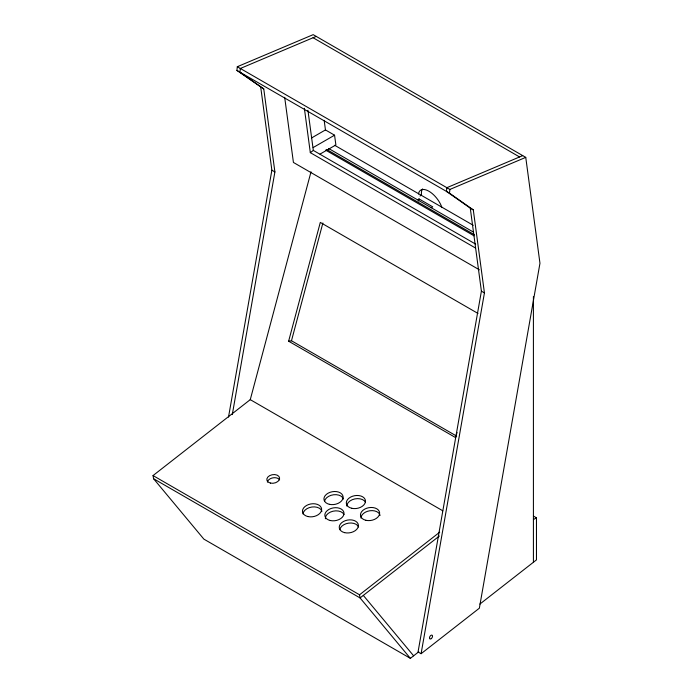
<?xml version="1.0" encoding="UTF-8"?>
<svg xmlns="http://www.w3.org/2000/svg" width="693" height="693" viewBox="0 0 693 693"><rect width="100%" height="100%" fill="white"/><g stroke="black" fill="none" stroke-linecap="round" stroke-linejoin="round"><path stroke-width="1.04" d="M232.294 414.596L274.896 171.942L263.764 88.929L236.911 70.426L237.309 66.719L313.184 34.65L525.753 157.372L539.96 263.271L479.357 608.194L421.093 653.707L418.052 651.957L481.401 291.155L470.27 208.143L446.448 191.398L446.846 187.69M240.35 68.468L239.908 72.202L263.764 88.929M421.093 653.707L484.433 292.914L473.302 209.901L449.48 193.148L449.887 189.44L525.753 157.372M228.508 417.099L271.864 170.183L260.724 87.171M250.225 399.8L311.018 171.803M457.042 432.423L455.647 437.629L288.626 341.207L320.305 222.418L477.997 313.453M288.626 341.207L291.476 340.757L322.877 223.007M418.503 201.022L419.057 198.943L432.727 206.835L431.202 207.709M418.719 651.836L410.377 658.35L203.872 539.128L153.569 478.716L153.04 475.571L250.26 399.644L442.749 510.776M410.377 658.35L360.065 597.938L359.537 594.793L439.709 532.189M439.362 536.018L360.065 597.938L153.569 478.716M479.894 604.062L536.46 559.883L536.46 517.81L533.653 516.19M475.476 248.007L310.317 152.651L313.323 150.416L307.935 110.282M420.019 196.006L421.526 194.889A17.178 8.403 53.4 0 1 422.609 188.912M311.495 137.994L325.459 129.929L334.563 135.196L335.88 144.958L320.053 154.089M313.158 147.548L334.563 135.196M417.541 199.827L419.057 198.943M533.419 519.559L536.46 517.81M240.306 68.494L316.216 36.4M446.812 187.716L522.721 155.622M313.08 37.734L519.577 156.956M237.309 66.719L449.887 189.44M236.911 70.426L449.48 193.148M470.27 208.143L473.302 209.901M334.641 145.27L473.25 225.294M328.638 148.493L473.224 231.973M326.68 149.463L474.315 234.693M325.58 150.095L474.142 235.871M313.323 150.416L475.684 244.153M479.365 269.802L293.425 162.448L284.676 97.297M271.864 170.183L274.896 171.942M481.401 291.155L484.433 292.914M291.476 340.757L456.635 436.105M153.04 475.571L359.537 594.793M363.314 595.4L413.626 655.812M324.168 120.348L325.459 129.929M304.366 108.299L310.317 152.651M533.411 296.578L533.419 562.257M418.485 194.031A17.178 8.403 53.4 0 1 428.941 191.251A17.178 8.403 53.4 0 1 441.952 207.579M267.394 482.111A6.445 4.305 -9.5 0 1 272.851 477.849A6.445 4.305 -9.5 0 1 279.625 479.842M324.532 501.29A9.659 6.462 -9.5 0 1 333.662 494.75A9.659 6.462 -9.5 0 1 343.442 499.047M302.997 513.946A9.659 6.462 -9.5 0 1 311.876 507.016A9.659 6.462 -9.5 0 1 321.968 511.269M325.381 518.762A9.659 6.462 -9.5 0 1 333.004 511.209A9.659 6.462 -9.5 0 1 344.005 514.44M346.838 506.107A9.659 6.462 -9.5 0 1 354.79 498.917A9.659 6.462 -9.5 0 1 365.488 502.217M360.992 518.121A9.659 6.462 -9.5 0 1 369.88 510.758A9.659 6.462 -9.5 0 1 380.076 515.427M339.821 529.625A9.659 6.462 -9.5 0 1 348.64 523.128A9.659 6.462 -9.5 0 1 358.584 526.975M431.271 638.634A2.148 1.239 -60 0 0 432.172 635.264A2.148 1.239 -60 0 0 429.582 637.283A2.148 1.239 -60 0 0 431.271 638.634M344.638 532.648A9.659 6.462 -9.5 0 0 358.376 525.06A9.659 6.462 -9.5 0 0 343.425 521.517A9.659 6.462 -9.5 0 0 344.638 532.648M329.348 504.313A9.659 6.462 -9.5 0 0 343.087 496.725A9.659 6.462 -9.5 0 0 328.135 493.173A9.659 6.462 -9.5 0 0 329.348 504.313M270.426 483.082A6.445 4.305 -9.5 0 0 279.582 478.023A6.445 4.305 -9.5 0 0 269.612 475.658A6.445 4.305 -9.5 0 0 270.426 483.082M330.249 520.504A9.659 6.462 -9.5 0 0 343.988 512.915A9.659 6.462 -9.5 0 0 329.036 509.364A9.659 6.462 -9.5 0 0 330.249 520.504M365.878 520.287A9.659 6.462 -9.5 0 0 379.617 512.69A9.659 6.462 -9.5 0 0 364.665 509.147A9.659 6.462 -9.5 0 0 365.878 520.287M351.723 508.281A9.659 6.462 -9.5 0 0 365.462 500.684A9.659 6.462 -9.5 0 0 350.511 497.141A9.659 6.462 -9.5 0 0 351.723 508.281M307.874 516.545A9.659 6.462 -9.5 0 0 321.613 508.948A9.659 6.462 -9.5 0 0 306.661 505.405A9.659 6.462 -9.5 0 0 307.874 516.545"/></g></svg>
